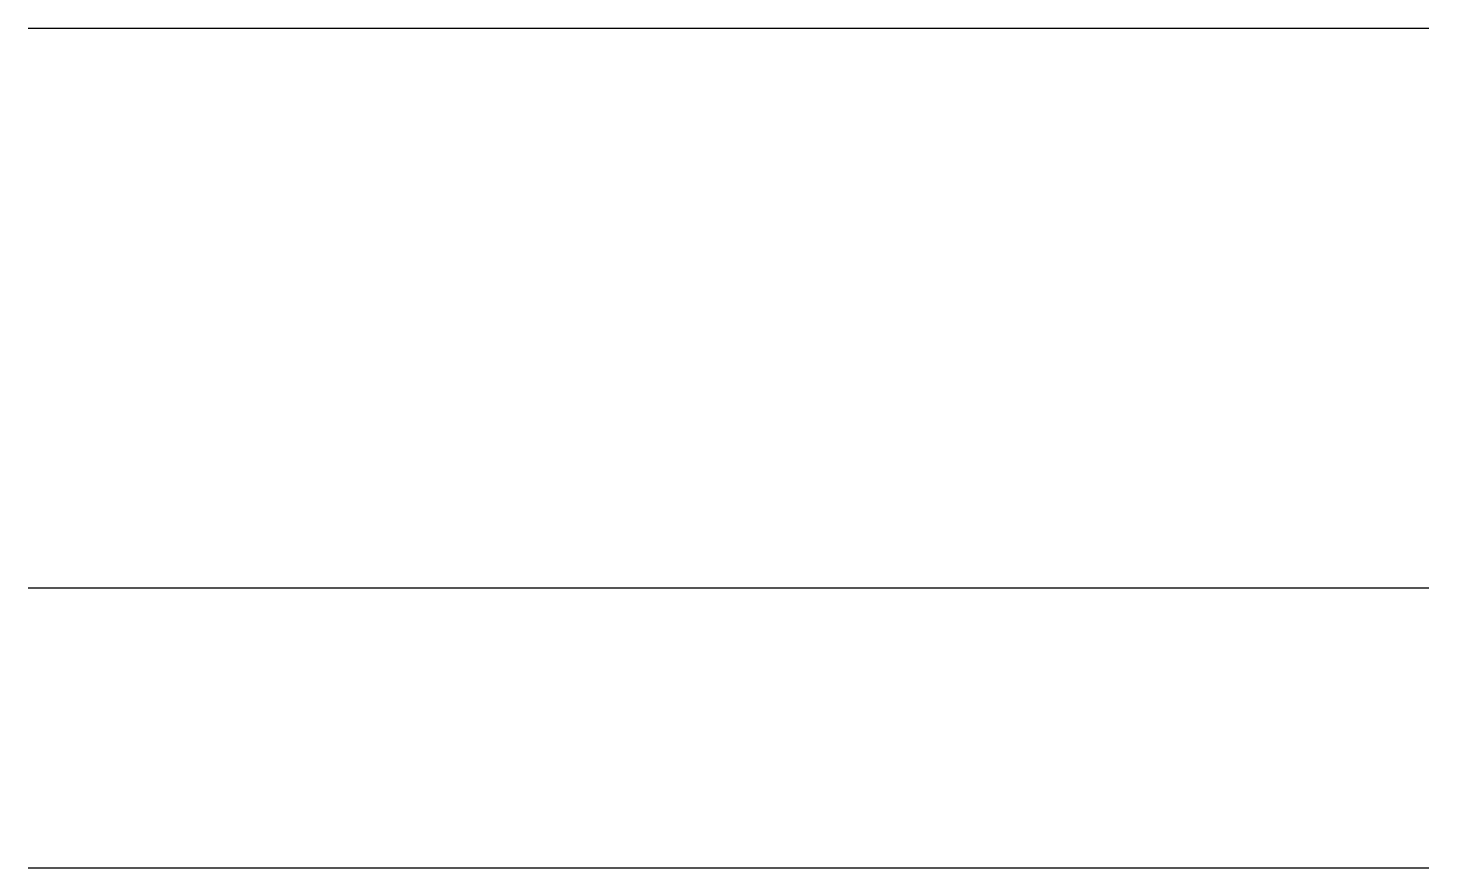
# Model space of a CAD drawing. Header units: metres. Extents: x 1000000 to 1000010, y 500002 to 500008.
import ezdxf

# ---------------------------------------------------------------- set-up
doc = ezdxf.new("R2010")
doc.units = ezdxf.units.M
for name, color, linetype in [('LOCKED', 5, 'Continuous'), ('PLAIN', 6, 'Continuous'), ('VP_FROZEN', 3, 'Continuous')]:
    doc.layers.add(name, color=color, linetype=linetype)

msp = doc.modelspace()

# ---------------------------------------------------------------- linework, layer by layer
at = {"layer": 'LOCKED'}
msp.add_line((1000000, 500004), (1000010, 500004), dxfattribs=at)
at = {"layer": 'PLAIN'}
msp.add_line((1000000, 500008), (1000010, 500008), dxfattribs=at)
at = {"layer": 'VP_FROZEN'}
msp.add_line((1000000, 500002), (1000010, 500002), dxfattribs=at)

doc.saveas('drawing.dxf')
